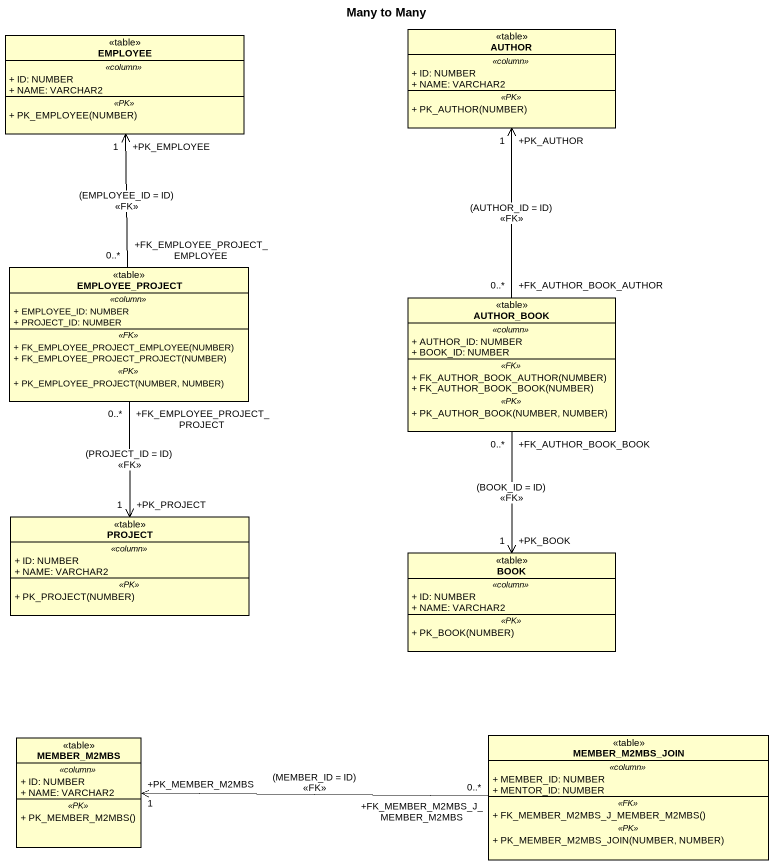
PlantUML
@startuml
title Many to Many
hide circle
hide empty members
skinparam classAttributeIconSize 0
class EMPLOYEE <<table>> {
  .. <<column>> ..
  + ID: NUMBER
  + NAME: VARCHAR2
  .. <<PK>> ..
  + PK_EMPLOYEE(NUMBER)
}
class AUTHOR <<table>> {
  .. <<column>> ..
  + ID: NUMBER
  + NAME: VARCHAR2
  .. <<PK>> ..
  + PK_AUTHOR(NUMBER)
}
class EMPLOYEE_PROJECT <<table>> {
  .. <<column>> ..
  + EMPLOYEE_ID: NUMBER
  + PROJECT_ID: NUMBER
  .. <<FK>> ..
  + FK_EMPLOYEE_PROJECT_EMPLOYEE(NUMBER)
  + FK_EMPLOYEE_PROJECT_PROJECT(NUMBER)
  .. <<PK>> ..
  + PK_EMPLOYEE_PROJECT(NUMBER, NUMBER)
}
class AUTHOR_BOOK <<table>> {
  .. <<column>> ..
  + AUTHOR_ID: NUMBER
  + BOOK_ID: NUMBER
  .. <<FK>> ..
  + FK_AUTHOR_BOOK_AUTHOR(NUMBER)
  + FK_AUTHOR_BOOK_BOOK(NUMBER)
  .. <<PK>> ..
  + PK_AUTHOR_BOOK(NUMBER, NUMBER)
}
class PROJECT <<table>> {
  .. <<column>> ..
  + ID: NUMBER
  + NAME: VARCHAR2
  .. <<PK>> ..
  + PK_PROJECT(NUMBER)
}
class BOOK <<table>> {
  .. <<column>> ..
  + ID: NUMBER
  + NAME: VARCHAR2
  .. <<PK>> ..
  + PK_BOOK(NUMBER)
}
class MEMBER_M2MBS <<table>> {
  .. <<column>> ..
  + ID: NUMBER
  + NAME: VARCHAR2
  .. <<PK>> ..
  + PK_MEMBER_M2MBS()
}
class MEMBER_M2MBS_JOIN <<table>> {
  .. <<column>> ..
  + MEMBER_ID: NUMBER
  + MENTOR_ID: NUMBER
  .. <<FK>> ..
  + FK_MEMBER_M2MBS_J_MEMBER_M2MBS()
  .. <<PK>> ..
  + PK_MEMBER_M2MBS_JOIN(NUMBER, NUMBER)
}
EMPLOYEE_PROJECT "+FK_EMPLOYEE_PROJECT_EMPLOYEE\n0..*" -up-> "+PK_EMPLOYEE\n1" EMPLOYEE : (EMPLOYEE_ID = ID)\n<<FK>>
EMPLOYEE_PROJECT "+FK_EMPLOYEE_PROJECT_PROJECT\n0..*" --> "+PK_PROJECT\n1" PROJECT : (PROJECT_ID = ID)\n<<FK>>
AUTHOR_BOOK "+FK_AUTHOR_BOOK_AUTHOR\n0..*" -up-> "+PK_AUTHOR\n1" AUTHOR : (AUTHOR_ID = ID)\n<<FK>>
AUTHOR_BOOK "+FK_AUTHOR_BOOK_BOOK\n0..*" --> "+PK_BOOK\n1" BOOK : (BOOK_ID = ID)\n<<FK>>
MEMBER_M2MBS_JOIN "+FK_MEMBER_M2MBS_J_MEMBER_M2MBS\n0..*" -left-> "+PK_MEMBER_M2MBS\n1" MEMBER_M2MBS : (MEMBER_ID = ID)\n<<FK>>
@enduml
